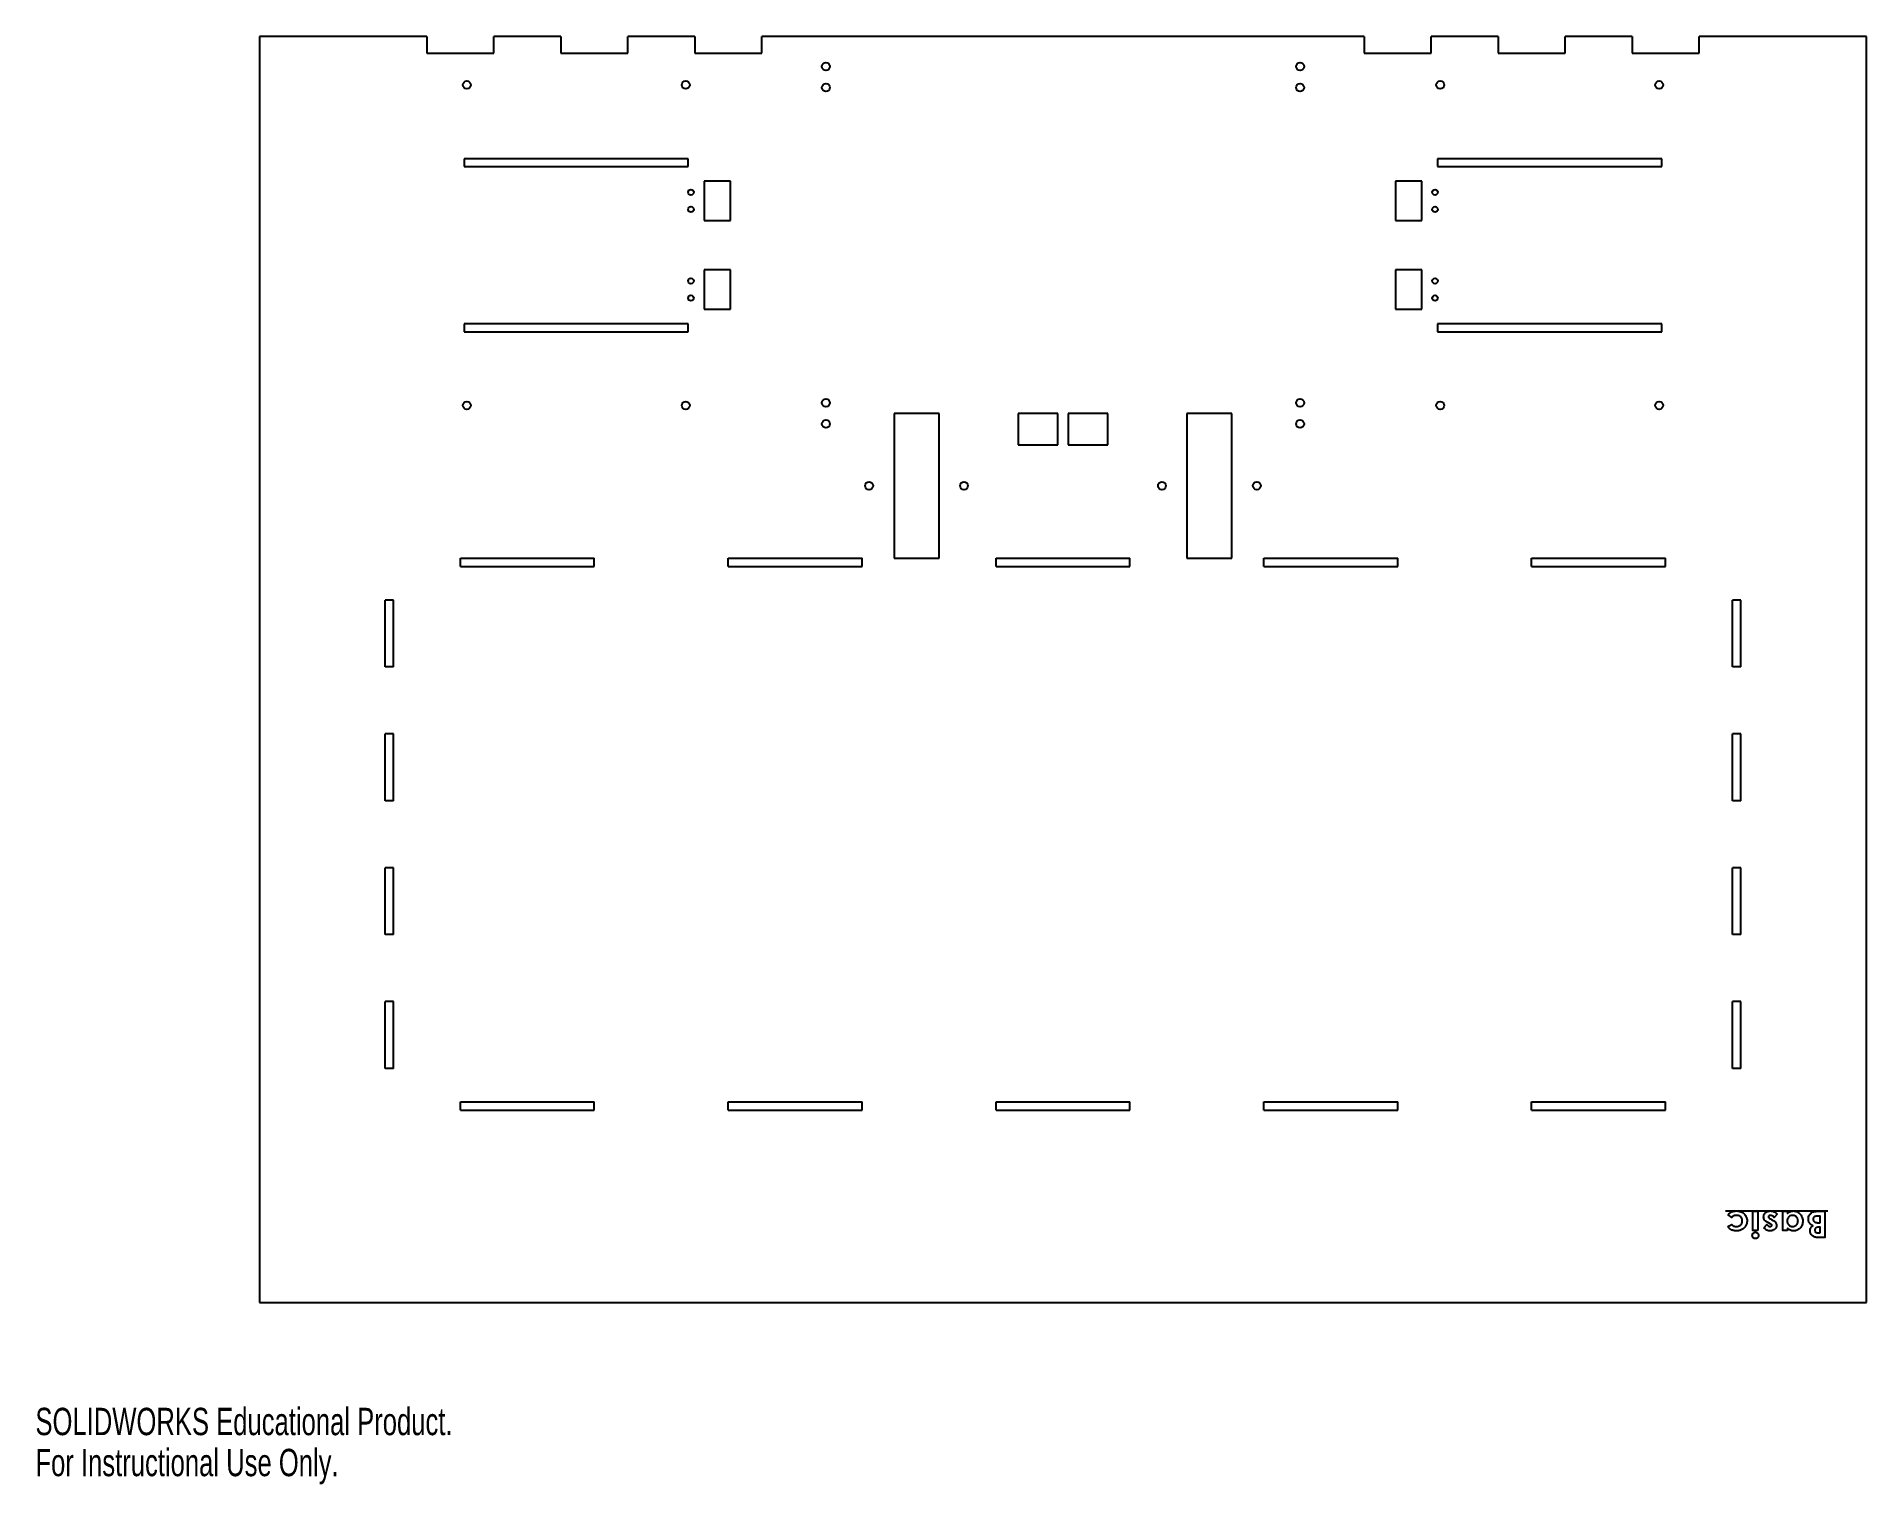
# Model space of a CAD drawing. Header units: millimetres. Extents: x 0 to 695, y 0 to 549.
import ezdxf

# ---------------------------------------------------------------- set-up
doc = ezdxf.new("R2010")
doc.units = ezdxf.units.MM
doc.styles.add('SLDTEXTSTYLE0', font='TXT', dxfattribs={"width": 0.7})

msp = doc.modelspace()

# ---------------------------------------------------------------- linework, layer by layer
at = {"color": 7, "linetype": 'Continuous', "lineweight": 25}
for p, q in [((85.02, 549.47), (85.02, 68.87)), ((148.52, 549.47), (85.02, 549.47)), ((148.52, 549.47), (148.52, 543.12)), ((199.32, 549.47), (173.92, 549.47)), ((173.92, 543.12), (173.92, 549.47)), ((199.32, 549.47), (199.32, 543.12)), ((224.72, 543.12), (224.72, 549.47)), ((250.12, 549.47), (224.72, 549.47)), ((250.12, 549.47), (250.12, 543.12)), ((275.52, 543.12), (275.52, 549.47)), ((504.12, 549.47), (275.52, 549.47)), ((504.12, 549.47), (504.12, 543.12)), ((529.52, 543.12), (529.52, 549.47)), ((554.92, 549.47), (529.52, 549.47)), ((554.92, 549.47), (554.92, 543.12)), ((580.32, 543.12), (580.32, 549.47)), ((605.72, 549.47), (580.32, 549.47)), ((605.72, 549.47), (605.72, 543.12)), ((631.12, 543.12), (631.12, 549.47)), ((694.62, 549.47), (631.12, 549.47)), ((694.62, 68.87), (694.62, 549.47)), ((148.52, 543.12), (173.92, 543.12)), ((199.32, 543.12), (224.72, 543.12)), ((250.12, 543.12), (275.52, 543.12)), ((504.12, 543.12), (529.52, 543.12)), ((554.92, 543.12), (580.32, 543.12)), ((605.72, 543.12), (631.12, 543.12)), ((162.68, 503.12), (162.68, 500.12)), ((247.68, 503.12), (162.68, 503.12)), ((162.68, 500.12), (247.68, 500.12)), ((247.68, 500.12), (247.68, 503.12)), ((616.96, 503.12), (531.96, 503.12)), ((531.96, 503.12), (531.96, 500.12)), ((531.96, 500.12), (616.96, 500.12)), ((616.96, 500.12), (616.96, 503.12)), ((263.68, 494.62), (253.68, 494.62)), ((253.68, 494.62), (253.68, 479.62)), ((263.68, 479.62), (263.68, 494.62)), ((515.96, 494.62), (515.96, 479.62)), ((525.96, 494.62), (515.96, 494.62)), ((525.96, 479.62), (525.96, 494.62)), ((253.68, 479.62), (263.68, 479.62)), ((515.96, 479.62), (525.96, 479.62)), ((263.68, 460.95), (253.68, 460.95)), ((253.68, 460.95), (253.68, 445.95)), ((263.68, 445.95), (263.68, 460.95)), ((525.96, 460.95), (515.96, 460.95)), ((515.96, 460.95), (515.96, 445.95)), ((525.96, 445.95), (525.96, 460.95)), ((253.68, 445.95), (263.68, 445.95)), ((515.96, 445.95), (525.96, 445.95)), ((247.68, 440.45), (162.68, 440.45)), ((162.68, 440.45), (162.68, 437.45)), ((162.68, 437.45), (247.68, 437.45)), ((247.68, 437.45), (247.68, 440.45)), ((531.96, 440.45), (531.96, 437.45)), ((616.96, 440.45), (531.96, 440.45)), ((531.96, 437.45), (616.96, 437.45)), ((616.96, 437.45), (616.96, 440.45)), ((342.82, 406.45), (325.72, 406.45)), ((325.72, 406.45), (325.72, 351.45)), ((342.82, 351.45), (342.82, 406.45)), ((387.82, 406.45), (372.82, 406.45)), ((372.82, 406.45), (372.82, 394.45)), ((387.82, 394.45), (387.82, 406.45)), ((406.82, 406.45), (391.82, 406.45)), ((391.82, 406.45), (391.82, 394.45)), ((406.82, 394.45), (406.82, 406.45)), ((436.82, 406.45), (436.82, 351.45)), ((453.92, 406.45), (436.82, 406.45)), ((453.92, 351.45), (453.92, 406.45)), ((372.82, 394.45), (387.82, 394.45)), ((391.82, 394.45), (406.82, 394.45)), ((161.22, 351.45), (212.02, 351.45)), ((161.22, 348.27), (161.22, 351.45)), ((161.22, 348.27), (212.02, 348.27)), ((212.02, 348.27), (212.02, 351.45)), ((262.82, 351.45), (313.62, 351.45)), ((262.82, 348.27), (262.82, 351.45)), ((262.82, 348.27), (313.62, 348.27)), ((313.62, 348.27), (313.62, 351.45)), ((325.72, 351.45), (342.82, 351.45)), ((364.42, 351.45), (415.22, 351.45)), ((364.42, 348.27), (364.42, 351.45)), ((364.42, 348.27), (415.22, 348.27)), ((415.22, 348.27), (415.22, 351.45)), ((436.82, 351.45), (453.92, 351.45)), ((466.02, 351.45), (516.82, 351.45)), ((466.02, 348.27), (466.02, 351.45)), ((466.02, 348.27), (516.82, 348.27)), ((516.82, 348.27), (516.82, 351.45)), ((567.62, 351.45), (618.42, 351.45)), ((567.62, 348.27), (567.62, 351.45)), ((567.62, 348.27), (618.42, 348.27)), ((618.42, 348.27), (618.42, 351.45)), ((135.82, 335.57), (132.64, 335.57)), ((132.64, 310.17), (132.64, 335.57)), ((135.82, 310.17), (135.82, 335.57)), ((646.99, 335.57), (643.82, 335.57)), ((643.82, 310.17), (643.82, 335.57)), ((646.99, 310.17), (646.99, 335.57)), ((135.82, 310.17), (132.64, 310.17)), ((646.99, 310.17), (643.82, 310.17)), ((135.82, 284.77), (132.64, 284.77)), ((132.64, 259.37), (132.64, 284.77)), ((135.82, 259.37), (135.82, 284.77)), ((646.99, 284.77), (643.82, 284.77)), ((643.82, 259.37), (643.82, 284.77)), ((646.99, 259.37), (646.99, 284.77)), ((135.82, 259.37), (132.64, 259.37)), ((646.99, 259.37), (643.82, 259.37)), ((135.82, 233.97), (132.64, 233.97)), ((132.64, 208.57), (132.64, 233.97)), ((135.82, 208.57), (135.82, 233.97)), ((646.99, 233.97), (643.82, 233.97)), ((643.82, 208.57), (643.82, 233.97)), ((646.99, 208.57), (646.99, 233.97)), ((135.82, 208.57), (132.64, 208.57)), ((646.99, 208.57), (643.82, 208.57)), ((135.82, 183.17), (132.64, 183.17)), ((132.64, 157.77), (132.64, 183.17)), ((135.82, 157.77), (135.82, 183.17)), ((643.82, 157.77), (643.82, 183.17)), ((646.99, 183.17), (643.82, 183.17)), ((646.99, 157.77), (646.99, 183.17)), ((135.82, 157.77), (132.64, 157.77)), ((646.99, 157.77), (643.82, 157.77)), ((161.22, 145.07), (212.02, 145.07)), ((161.22, 141.9), (161.22, 145.07)), ((161.22, 141.9), (212.02, 141.9)), ((212.02, 141.9), (212.02, 145.07)), ((262.82, 145.07), (313.62, 145.07)), ((262.82, 141.9), (262.82, 145.07)), ((262.82, 141.9), (313.62, 141.9)), ((313.62, 141.9), (313.62, 145.07)), ((364.42, 145.07), (415.22, 145.07)), ((364.42, 141.9), (364.42, 145.07)), ((364.42, 141.9), (415.22, 141.9)), ((415.22, 141.9), (415.22, 145.07)), ((466.02, 145.07), (516.82, 145.07)), ((466.02, 141.9), (466.02, 145.07)), ((466.02, 141.9), (516.82, 141.9)), ((516.82, 141.9), (516.82, 145.07)), ((567.62, 145.07), (618.42, 145.07)), ((567.62, 141.9), (567.62, 145.07)), ((567.62, 141.9), (618.42, 141.9)), ((618.42, 141.9), (618.42, 145.07)), ((85.02, 68.87), (694.62, 68.87))]:
    msp.add_line(p, q, dxfattribs=at)
at = {"color": 7, "linetype": 'Continuous'}
msp.add_line((680.03, 103.55), (641.21, 103.55), dxfattribs=at)
at = {"color": 7, "linetype": 'Continuous', "flags": 128}
for points in [[(642.02, 97.73), (643.51, 98.55), (643.51, 98.55), (643.72, 98.35), (643.93, 98.18), (644.13, 98.05), (644.34, 97.95), (644.55, 97.87), (644.78, 97.82), (645.03, 97.79), (645.3, 97.78), (645.3, 97.78), (645.54, 97.79), (645.78, 97.82), (646, 97.86), (646.2, 97.93), (646.4, 98.01), (646.59, 98.12), (646.76, 98.24), (646.92, 98.38), (647.06, 98.54), (647.19, 98.71), (647.3, 98.88), (647.38, 99.07), (647.45, 99.27), (647.5, 99.48), (647.53, 99.7), (647.54, 99.93), (647.54, 99.93), (647.53, 100.15), (647.5, 100.37), (647.46, 100.57), (647.39, 100.76), (647.31, 100.95), (647.21, 101.12), (647.09, 101.28), (646.95, 101.43), (646.79, 101.56), (646.63, 101.68), (646.45, 101.78), (646.27, 101.86), (646.07, 101.93), (645.85, 101.97), (645.63, 102), (645.4, 102.01), (645.4, 102.01), (645.11, 102), (644.84, 101.96), (644.58, 101.9), (644.34, 101.82), (644.12, 101.71), (643.91, 101.58), (643.72, 101.42), (643.55, 101.24), (643.55, 101.24), (642.15, 102.2), (642.15, 102.2), (642.45, 102.54), (642.78, 102.84), (643.14, 103.1), (643.52, 103.31), (643.94, 103.47), (644.38, 103.58), (644.86, 103.65), (645.36, 103.68), (645.36, 103.68), (645.81, 103.66), (646.24, 103.61), (646.64, 103.52), (647.02, 103.4), (647.37, 103.24), (647.7, 103.04), (648, 102.81), (648.28, 102.55), (648.53, 102.27), (648.74, 101.97), (648.92, 101.65), (649.07, 101.33), (649.18, 101), (649.27, 100.65), (649.32, 100.29), (649.33, 99.92), (649.33, 99.92), (649.32, 99.66), (649.3, 99.41), (649.26, 99.16), (649.2, 98.92), (649.13, 98.68), (649.04, 98.45), (648.94, 98.22), (648.82, 98), (648.68, 97.78), (648.53, 97.58), (648.37, 97.39), (648.2, 97.21), (648.01, 97.04), (647.81, 96.89), (647.6, 96.75), (647.37, 96.61), (647.14, 96.5), (646.9, 96.39), (646.65, 96.31), (646.4, 96.24), (646.13, 96.18), (645.87, 96.14), (645.59, 96.12), (645.31, 96.11), (645.31, 96.11), (645.04, 96.12), (644.79, 96.14), (644.54, 96.17), (644.3, 96.22), (644.07, 96.28), (643.84, 96.35), (643.62, 96.43), (643.4, 96.53), (643, 96.77), (642.64, 97.04), (642.31, 97.37), (642.03, 97.73)], [(653.38, 96.24), (651.59, 96.24), (651.59, 96.24), (651.59, 103.55), (651.59, 103.55), (653.38, 103.55), (653.38, 103.55), (653.38, 96.24)], [(655.77, 97.37), (656.87, 98.55), (656.87, 98.55), (657.03, 98.37), (657.19, 98.21), (657.35, 98.08), (657.51, 97.97), (657.65, 97.89), (657.8, 97.83), (657.94, 97.79), (658.08, 97.78), (658.08, 97.78), (658.22, 97.79), (658.35, 97.81), (658.45, 97.85), (658.55, 97.91), (658.62, 97.97), (658.68, 98.05), (658.71, 98.13), (658.72, 98.22), (658.72, 98.22), (658.69, 98.36), (658.61, 98.49), (658.54, 98.56), (658.42, 98.64), (658.27, 98.72), (658.08, 98.82), (658.08, 98.82), (657.43, 99.15), (657.43, 99.15), (657.18, 99.28), (656.96, 99.41), (656.75, 99.54), (656.57, 99.67), (656.4, 99.8), (656.26, 99.93), (656.13, 100.07), (656.02, 100.2), (655.85, 100.48), (655.74, 100.78), (655.66, 101.1), (655.64, 101.45), (655.64, 101.45), (655.65, 101.68), (655.68, 101.9), (655.74, 102.12), (655.82, 102.32), (655.92, 102.51), (656.04, 102.7), (656.18, 102.87), (656.35, 103.04), (656.53, 103.19), (656.73, 103.32), (656.95, 103.43), (657.17, 103.52), (657.42, 103.59), (657.68, 103.64), (657.95, 103.67), (658.24, 103.68), (658.24, 103.68), (658.63, 103.66), (659, 103.6), (659.34, 103.5), (659.67, 103.37), (659.97, 103.2), (660.26, 102.98), (660.52, 102.74), (660.77, 102.45), (660.77, 102.45), (659.68, 101.24), (659.68, 101.24), (659.52, 101.4), (659.34, 101.55), (659.15, 101.68), (658.95, 101.8), (658.75, 101.89), (658.56, 101.96), (658.38, 101.99), (658.21, 102.01), (658.21, 102.01), (658.05, 102), (657.9, 101.97), (657.76, 101.91), (657.65, 101.84), (657.56, 101.75), (657.49, 101.66), (657.45, 101.55), (657.44, 101.45), (657.44, 101.45), (657.45, 101.34), (657.48, 101.24), (657.54, 101.14), (657.63, 101.04), (657.74, 100.94), (657.87, 100.84), (658.03, 100.74), (658.21, 100.64), (658.21, 100.64), (658.8, 100.34), (658.8, 100.34), (659.2, 100.11), (659.55, 99.88), (659.84, 99.62), (660.09, 99.36), (660.27, 99.08), (660.41, 98.78), (660.49, 98.48), (660.51, 98.16), (660.51, 98.16), (660.5, 97.95), (660.47, 97.75), (660.42, 97.56), (660.35, 97.37), (660.25, 97.2), (660.14, 97.03), (660.01, 96.86), (659.85, 96.71), (659.68, 96.57), (659.49, 96.45), (659.3, 96.35), (659.09, 96.26), (658.88, 96.2), (658.65, 96.15), (658.41, 96.12), (658.15, 96.11), (658.15, 96.11), (657.81, 96.13), (657.47, 96.19), (657.14, 96.29), (656.82, 96.44), (656.52, 96.62), (656.25, 96.83), (656, 97.08), (655.77, 97.37)], [(664.69, 96.24), (662.9, 96.24), (662.9, 96.24), (662.9, 103.55), (662.9, 103.55), (664.69, 103.55), (664.69, 103.55), (664.69, 102.75), (664.69, 102.75), (664.96, 102.98), (665.23, 103.17), (665.51, 103.33), (665.78, 103.46), (666.05, 103.55), (666.34, 103.62), (666.64, 103.66), (666.96, 103.68), (666.96, 103.68), (667.31, 103.66), (667.64, 103.61), (667.97, 103.52), (668.28, 103.41), (668.59, 103.25), (668.88, 103.07), (669.15, 102.85), (669.42, 102.59), (669.66, 102.32), (669.88, 102.02), (670.05, 101.71), (670.2, 101.38), (670.31, 101.04), (670.4, 100.68), (670.44, 100.3), (670.46, 99.91), (670.46, 99.91), (670.44, 99.5), (670.4, 99.11), (670.32, 98.74), (670.21, 98.39), (670.07, 98.06), (669.89, 97.75), (669.69, 97.45), (669.45, 97.18), (669.19, 96.93), (668.92, 96.71), (668.64, 96.53), (668.34, 96.38), (668.03, 96.26), (667.7, 96.18), (667.36, 96.13), (667.01, 96.11), (667.01, 96.11), (666.68, 96.13), (666.37, 96.17), (666.06, 96.24), (665.77, 96.35), (665.48, 96.48), (665.21, 96.65), (664.94, 96.84), (664.69, 97.06), (664.69, 97.06), (664.69, 96.24)], [(666.63, 97.78), (666.85, 97.79), (667.05, 97.81), (667.25, 97.86), (667.43, 97.93), (667.61, 98.01), (667.78, 98.11), (667.94, 98.23), (668.09, 98.37), (668.22, 98.52), (668.34, 98.68), (668.44, 98.86), (668.52, 99.04), (668.58, 99.23), (668.63, 99.44), (668.66, 99.66), (668.67, 99.88), (668.67, 99.88), (668.66, 100.11), (668.63, 100.32), (668.58, 100.53), (668.52, 100.73), (668.44, 100.91), (668.33, 101.09), (668.21, 101.25), (668.08, 101.41), (667.92, 101.55), (667.76, 101.67), (667.59, 101.77), (667.42, 101.86), (667.23, 101.92), (667.04, 101.97), (666.84, 102), (666.62, 102.01), (666.62, 102.01), (666.41, 102), (666.2, 101.97), (666, 101.93), (665.81, 101.86), (665.63, 101.78), (665.46, 101.68), (665.3, 101.56), (665.15, 101.42), (665.01, 101.27), (664.89, 101.1), (664.79, 100.93), (664.71, 100.74), (664.65, 100.54), (664.6, 100.33), (664.57, 100.11), (664.56, 99.87), (664.56, 99.87), (664.57, 99.65), (664.6, 99.43), (664.65, 99.22), (664.71, 99.03), (664.79, 98.84), (664.89, 98.67), (665.01, 98.51), (665.15, 98.36), (665.3, 98.22), (665.46, 98.1), (665.63, 98), (665.81, 97.92), (666, 97.86), (666.2, 97.81), (666.41, 97.79), (666.63, 97.78)], [(678.87, 103.55), (678.87, 93.55), (678.87, 93.55), (677.27, 93.55), (677.27, 93.55), (676.93, 93.55), (676.62, 93.56), (676.33, 93.57), (676.06, 93.59), (675.82, 93.62), (675.6, 93.65), (675.4, 93.68), (675.23, 93.73), (675.23, 93.73), (675.01, 93.79), (674.79, 93.87), (674.59, 93.96), (674.41, 94.07), (674.23, 94.19), (674.07, 94.32), (673.91, 94.46), (673.77, 94.62), (673.64, 94.78), (673.53, 94.96), (673.44, 95.14), (673.37, 95.33), (673.31, 95.52), (673.26, 95.73), (673.24, 95.94), (673.23, 96.16), (673.23, 96.16), (673.25, 96.44), (673.29, 96.7), (673.37, 96.96), (673.47, 97.2), (673.62, 97.43), (673.8, 97.66), (674.01, 97.87), (674.27, 98.08), (674.27, 98.08), (674.06, 98.19), (673.86, 98.31), (673.68, 98.43), (673.51, 98.56), (673.36, 98.7), (673.22, 98.84), (673.1, 98.99), (672.99, 99.14), (672.9, 99.31), (672.82, 99.48), (672.75, 99.66), (672.69, 99.84), (672.65, 100.03), (672.62, 100.23), (672.6, 100.44), (672.59, 100.65), (672.59, 100.65), (672.62, 101.06), (672.7, 101.45), (672.84, 101.82), (673.03, 102.18), (673.26, 102.5), (673.53, 102.78), (673.82, 103.01), (674.15, 103.21), (674.33, 103.29), (674.53, 103.35), (674.74, 103.42), (674.97, 103.46), (675.22, 103.5), (675.48, 103.53), (675.76, 103.54), (676.06, 103.55), (676.06, 103.55), (678.87, 103.55)], [(677.08, 99.19), (677.08, 101.75), (677.08, 101.75), (676.56, 101.75), (676.56, 101.75), (676.25, 101.75), (675.97, 101.73), (675.72, 101.71), (675.49, 101.68), (675.28, 101.63), (675.11, 101.58), (674.95, 101.52), (674.83, 101.45), (674.73, 101.37), (674.63, 101.29), (674.56, 101.19), (674.5, 101.09), (674.45, 100.97), (674.41, 100.85), (674.39, 100.72), (674.38, 100.58), (674.38, 100.58), (674.39, 100.42), (674.42, 100.28), (674.46, 100.14), (674.51, 100), (674.59, 99.88), (674.68, 99.77), (674.78, 99.66), (674.91, 99.56), (675.05, 99.47), (675.21, 99.4), (675.4, 99.33), (675.6, 99.28), (675.83, 99.24), (676.08, 99.21), (676.36, 99.19), (676.65, 99.19), (676.65, 99.19), (677.08, 99.19)], [(677.08, 95.34), (677.08, 97.52), (677.08, 97.52), (676.6, 97.52), (676.6, 97.52), (676.41, 97.52), (676.22, 97.5), (676.06, 97.48), (675.9, 97.45), (675.76, 97.4), (675.63, 97.35), (675.52, 97.29), (675.41, 97.22), (675.24, 97.05), (675.12, 96.86), (675.05, 96.64), (675.03, 96.4), (675.03, 96.4), (675.05, 96.17), (675.12, 95.96), (675.23, 95.78), (675.39, 95.63), (675.49, 95.56), (675.6, 95.5), (675.72, 95.45), (675.86, 95.41), (676, 95.38), (676.16, 95.36), (676.33, 95.35), (676.51, 95.34), (676.51, 95.34), (677.08, 95.34)], [(652.49, 93.16), (652.26, 93.18), (652.05, 93.25), (651.85, 93.36), (651.67, 93.52), (651.53, 93.71), (651.42, 93.92), (651.35, 94.14), (651.33, 94.39), (651.33, 94.39), (651.35, 94.63), (651.42, 94.85), (651.52, 95.06), (651.67, 95.24), (651.85, 95.4), (652.04, 95.51), (652.25, 95.58), (652.48, 95.6), (652.48, 95.6), (652.71, 95.58), (652.92, 95.51), (653.12, 95.39), (653.3, 95.24), (653.45, 95.05), (653.56, 94.84), (653.62, 94.61), (653.64, 94.36), (653.64, 94.36), (653.62, 94.12), (653.56, 93.9), (653.45, 93.7), (653.3, 93.51), (653.13, 93.36), (652.93, 93.25), (652.72, 93.18), (652.49, 93.16)]]:
    msp.add_lwpolyline(points, dxfattribs=at)
at = {"color": 7, "linetype": 'Continuous', "lineweight": 25}
for centre, radius in [((299.88, 538.12), 1.5), ((479.76, 538.12), 1.5), ((163.65, 531.12), 1.5), ((246.71, 531.12), 1.5), ((299.88, 530.12), 1.5), ((479.76, 530.12), 1.5), ((532.93, 531.12), 1.5), ((615.99, 531.12), 1.5), ((248.68, 490.37), 1.05), ((530.96, 490.37), 1.05), ((248.68, 483.87), 1.05), ((530.96, 483.87), 1.05), ((248.68, 456.7), 1.05), ((248.68, 450.2), 1.05), ((530.96, 456.7), 1.05), ((530.96, 450.2), 1.05), ((163.65, 409.45), 1.5), ((246.71, 409.45), 1.5), ((299.88, 410.45), 1.5), ((479.76, 410.45), 1.5), ((532.93, 409.45), 1.5), ((615.99, 409.45), 1.5), ((299.88, 402.45), 1.5), ((479.76, 402.45), 1.5), ((316.27, 378.95), 1.5), ((352.27, 378.95), 1.5), ((427.37, 378.95), 1.5), ((463.37, 378.95), 1.5)]:
    msp.add_circle(centre, radius, dxfattribs=at)

# ---------------------------------------------------------------- texts
at = {"color": 7, "linetype": 'Continuous', "char_height": 10.38, "attachment_point": 1, "style": 'SLDTEXTSTYLE0'}
for s, insert in [('SOLIDWORKS Educational Product.', (0, 28.95)), ('For Instructional Use Only.', (0, 13.38))]:
    msp.add_mtext(s, dxfattribs=dict(at, insert=insert))

doc.saveas('drawing.dxf')
